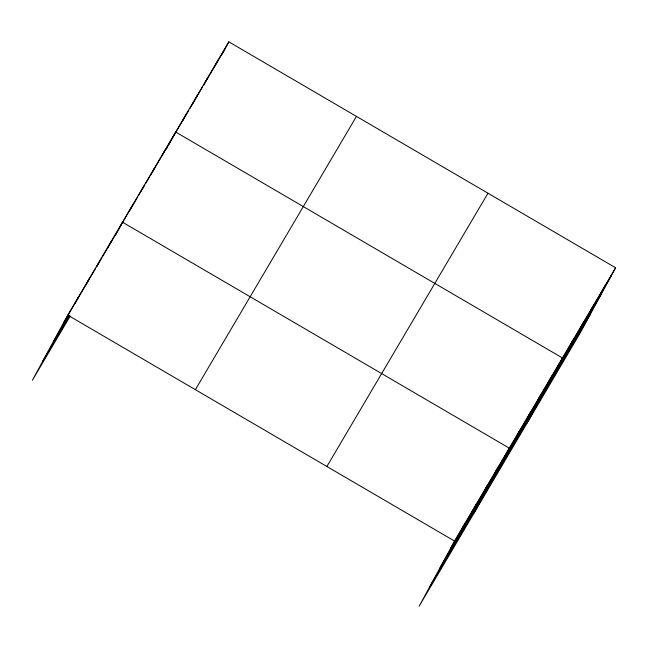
<?xml version="1.0" encoding="UTF-8"?>
<svg xmlns="http://www.w3.org/2000/svg" width="648" height="648" viewBox="0 0 648 648"><rect width="100%" height="100%" fill="white"/><g stroke="black" fill="none" stroke-linecap="round" stroke-linejoin="round"><path stroke-width="0.97" d="M615.6 267.77L454.523 541.056L419.175 606.164L580.252 332.878L615.6 267.77L228.825 41.837L67.748 315.122L32.4 380.23L70.235 316.03M74.601 304.09L78.7 296.541M85.552 285.509L89.659 277.96M100.61 259.378L96.512 266.927L101.987 257.637M107.463 248.346L111.561 240.789M115.409 235.297L122.513 222.207L509.288 448.141L473.939 513.24M133.148 204.169L118.414 229.756M143.775 186.138L138.664 195.404M154.41 168.099L150.312 175.649L160.939 157.61M161.393 156.776L165.038 150.061M166.415 149.072L167.702 146.699M168.561 145.112L175.673 132.022L562.448 357.955L527.099 423.063M182.655 120.698L186.3 113.983M192.829 103.502L196.935 95.953M207.562 77.914L203.464 85.463L221.179 55.404M214.091 67.424L218.198 59.875M221.721 54.934L228.825 41.837M461.376 530.024L465.475 522.474M472.327 511.442L476.426 503.893M483.278 492.861L487.385 485.303M494.238 474.279L498.336 466.722M515.816 437.651L519.923 430.102M526.451 419.62L530.55 412.063M537.079 401.582L541.185 394.033M547.714 383.543L551.812 375.994M568.976 347.474L573.075 339.916M579.604 329.435L583.71 321.878M590.239 311.396L594.338 303.847M600.866 293.358L604.973 285.809M63.65 322.68L74.107 304.941M75.103 303.248L89.043 279.596M90.032 277.911L95.515 268.62M102.983 255.944L116.924 232.292M129.551 210.867L137.651 197.122M141.199 191.111L144.739 185.101M145.751 183.376L149.801 176.507M161.951 155.893L182.201 121.541M182.704 120.682L188.779 110.371M189.791 108.653L202.451 87.18M222.191 53.687L224.726 49.394M53.338 341.666L68.769 315.487M42.711 361.236L69.595 315.625M195.38 389.683L356.465 116.397M326.884 466.503L487.968 193.217M450.425 548.613L611.501 275.327M440.114 567.599L601.19 294.314M429.486 587.169L590.563 313.883M67.748 315.122L454.523 541.056"/></g></svg>
